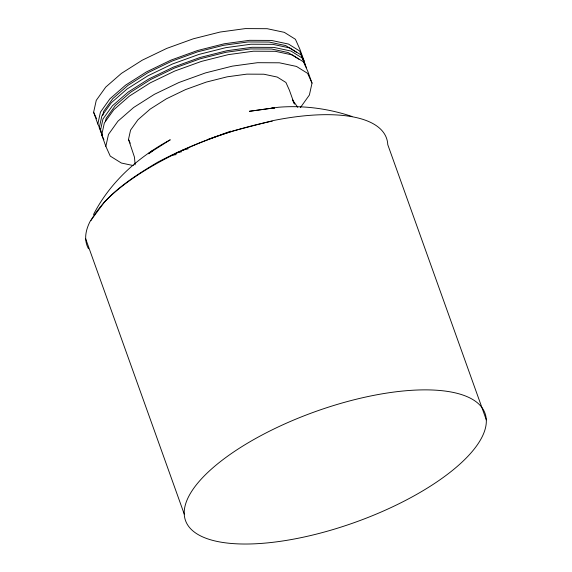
<?xml version="1.0" encoding="UTF-8"?>
<svg xmlns="http://www.w3.org/2000/svg" width="572" height="572" viewBox="0 0 572 572"><rect width="100%" height="100%" fill="white"/><g stroke="black" fill="none" stroke-linecap="round" stroke-linejoin="round"><path stroke-width="0.86" d="M135.128 164.815L134.47 157.186L128.507 139.396L130.559 130.109L137.952 119.77L150.179 109.095L166.409 98.799L185.542 89.597L206.263 82.096L227.17 76.827L246.832 74.138L263.906 74.217L277.241 77.063L285.921 82.468L289.346 90.076L293.565 101.837M101.122 131.281L97.826 123.974L93.629 112.248L96.26 100.343L105.734 87.094L121.407 73.409L142.214 60.21L166.738 48.405L193.3 38.803L220.098 32.046L245.302 28.6L267.195 28.7L284.291 32.339L295.409 39.275L299.807 49.02L304.011 60.746L303.632 62.448M97.826 123.974L100.457 112.069L109.931 98.82L125.604 85.128L146.411 71.936L170.935 60.131L197.497 50.529L224.295 43.772L249.506 40.326L271.4 40.426L288.488 44.065L299.614 51.001L304.011 60.746M102.703 115.565L103.611 111.447L112.791 98.62L127.971 85.357L148.127 72.58L171.879 61.147L197.605 51.837L223.566 45.295L247.976 41.956L269.183 42.056L285.735 45.581L296.51 52.295M133.319 165.573L121.357 163.027L110.239 156.099L105.841 146.346L101.723 134.856L104.354 122.951L113.828 109.702L129.501 96.017L150.307 82.818L174.832 71.014L201.394 61.411L228.192 54.655L253.403 51.208L275.296 51.308L292.385 54.948L303.51 61.883L307.908 71.629L312.019 83.119L309.388 95.023L300.414 107.579M105.384 121.714L106.106 118.425L115.287 105.591L130.466 92.335L150.622 79.551L174.374 68.118L200.107 58.816L226.062 52.274L250.472 48.935L271.679 49.035L288.231 52.56L299.006 59.273M105.841 146.346L108.465 134.441L117.939 121.192L133.619 107.507L154.426 94.308L178.943 82.504L205.512 72.901L232.311 66.145L257.514 62.698L279.408 62.798L296.496 66.438L307.622 73.373L312.019 83.119M93.501 214.557C109.717 182.876 136.858 158.251 167.746 141.184L170.263 139.79L148.52 153.568L152.059 151.022M90.869 220.513C106.085 194.28 132.096 177.484 157.522 162.312C192.807 143.615 230.552 129.966 269.619 121.672M148.834 153.839L152.717 150.45M207.557 139.554L217.517 135.95M220.005 135.056L230.795 131.152M182.168 150.307L188.224 148.784M270.477 121.457L272.222 121.221M176.219 152.545L181.431 151.837M171.879 155.212L176.155 154.626M274.56 108.008L271.893 107.994L274.317 107.879L249.371 111.304L278.4 107.257C303.303 105.212 328.307 108.544 351.959 116.466M297.74 107.279L292.599 100L293.979 103.053M305.405 64.657L301.008 54.905L289.89 47.976L272.794 44.337L250.901 44.23L225.697 47.676L198.899 54.433L172.336 64.043L147.812 75.847L127.005 89.039L111.333 102.724L101.852 115.973L99.228 127.878L102.159 134.377M306.506 67.725L302.109 57.972L290.984 51.044L273.895 47.404L252.002 47.297L226.798 50.744L200 57.5L173.43 67.11L148.913 78.915L128.107 92.106L112.427 105.791L102.953 119.04L100.329 130.945L102.159 135.006M128.507 139.396L130.223 143.2M93.629 112.248L96.561 118.747M101.723 134.856L103.925 139.732M293.865 102.674L294.487 104.097M486.3 419.834A159.066 58.816 -19.7 0 0 257.143 437.673A159.066 58.816 -19.7 0 0 262.355 543.336A159.066 58.816 -19.7 0 0 486.3 419.834L387.766 144.637A159.066 58.816 -19.7 0 0 272.915 120.635L233.726 130.752A159.066 58.816 -19.7 0 0 104.426 202.052L90.069 221.471A159.066 58.816 -19.7 0 0 88.524 248.756M85.7 238.867L184.234 514.064"/></g></svg>
